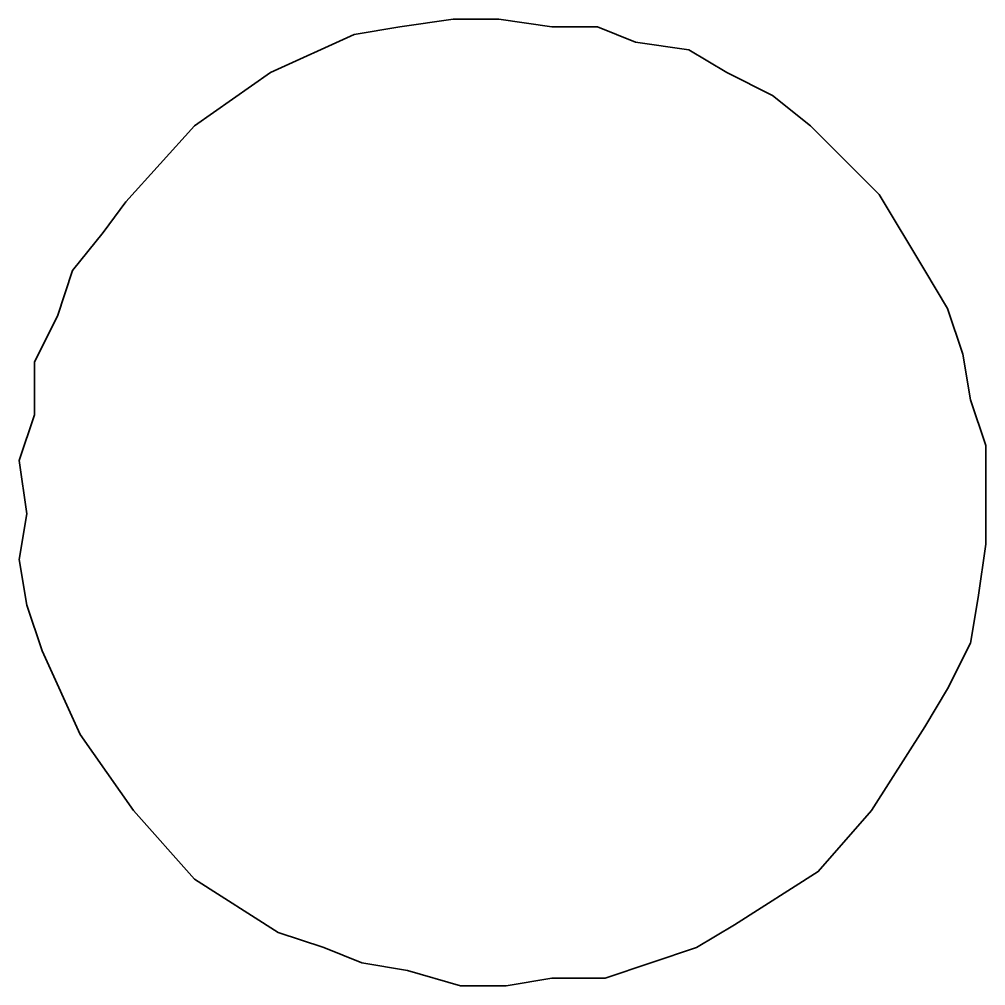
# Model space of a CAD drawing. Header units: centimetres. Extents: x -71 to 43, y 6 to 54.
# Drawn here: x 31.272 to 31.5895, y 25.2899 to 25.6074 of the extents above; entities that cross this region are included whole.
import ezdxf

# ---------------------------------------------------------------- set-up
doc = ezdxf.new("R2010")
doc.units = ezdxf.units.CM
doc.header["$MEASUREMENT"] = 0
doc.layers.add('Camada 1', color=7, linetype='Continuous')

msp = doc.modelspace()

# ---------------------------------------------------------------- linework, layer by layer
at = {"layer": 'Camada 1', "color": 240, "lineweight": 35}
msp.add_open_spline([(31.58948, 25.44989), (31.58948, 25.44989), (31.58948, 25.46739), (31.58948, 25.46739), (31.58948, 25.46739), (31.58948, 25.46739), (31.58448, 25.48239), (31.58448, 25.48239), (31.58448, 25.48239), (31.58448, 25.48239), (31.58197, 25.4974), (31.58197, 25.4974), (31.58197, 25.4974), (31.58197, 25.4974), (31.57698, 25.51239), (31.57698, 25.51239), (31.57698, 25.51239), (31.57698, 25.51239), (31.56948, 25.52489), (31.56948, 25.52489), (31.56948, 25.52489), (31.56948, 25.52489), (31.55448, 25.54989), (31.55448, 25.54989), (31.55448, 25.54989), (31.55448, 25.54989), (31.53198, 25.57239), (31.53198, 25.57239), (31.53198, 25.57239), (31.53198, 25.57239), (31.51948, 25.58239), (31.51948, 25.58239), (31.51948, 25.58239), (31.51948, 25.58239), (31.50448, 25.58989), (31.50448, 25.58989), (31.50448, 25.58989), (31.50448, 25.58989), (31.49198, 25.59739), (31.49198, 25.59739), (31.49198, 25.59739), (31.49198, 25.59739), (31.47448, 25.59989), (31.47448, 25.59989), (31.47448, 25.59989), (31.47448, 25.59989), (31.46197, 25.60489), (31.46197, 25.60489), (31.46197, 25.60489), (31.46197, 25.60489), (31.44698, 25.60489), (31.44698, 25.60489), (31.44698, 25.60489), (31.44698, 25.60489), (31.42948, 25.60739), (31.42948, 25.60739), (31.42948, 25.60739), (31.42948, 25.60739), (31.41448, 25.60739), (31.41448, 25.60739), (31.41448, 25.60739), (31.41448, 25.60739), (31.39698, 25.60489), (31.39698, 25.60489), (31.39698, 25.60489), (31.39698, 25.60489), (31.38197, 25.60239), (31.38197, 25.60239), (31.38197, 25.60239), (31.38197, 25.60239), (31.35448, 25.58989), (31.35448, 25.58989), (31.35448, 25.58989), (31.35448, 25.58989), (31.32948, 25.57239), (31.32948, 25.57239), (31.32948, 25.57239), (31.32948, 25.57239), (31.30698, 25.54739), (31.30698, 25.54739), (31.30698, 25.54739), (31.30698, 25.54739), (31.29948, 25.53739), (31.29948, 25.53739), (31.29948, 25.53739), (31.29948, 25.53739), (31.28948, 25.52489), (31.28948, 25.52489), (31.28948, 25.52489), (31.28948, 25.52489), (31.28447, 25.50989), (31.28447, 25.50989), (31.28447, 25.50989), (31.28447, 25.50989), (31.27698, 25.4949), (31.27698, 25.4949), (31.27698, 25.4949), (31.27698, 25.4949), (31.27698, 25.4774), (31.27698, 25.4774), (31.27698, 25.4774), (31.27698, 25.4774), (31.27198, 25.46239), (31.27198, 25.46239), (31.27198, 25.46239), (31.27198, 25.46239), (31.27448, 25.44489), (31.27448, 25.44489), (31.27448, 25.44489), (31.27448, 25.44489), (31.27198, 25.42989), (31.27198, 25.42989), (31.27198, 25.42989), (31.27198, 25.42989), (31.27448, 25.4149), (31.27448, 25.4149), (31.27448, 25.4149), (31.27448, 25.4149), (31.27948, 25.39989), (31.27948, 25.39989), (31.27948, 25.39989), (31.27948, 25.39989), (31.29198, 25.37239), (31.29198, 25.37239), (31.29198, 25.37239), (31.29198, 25.37239), (31.30948, 25.34739), (31.30948, 25.34739), (31.30948, 25.34739), (31.30948, 25.34739), (31.32948, 25.32489), (31.32948, 25.32489), (31.32948, 25.32489), (31.32948, 25.32489), (31.35698, 25.30739), (31.35698, 25.30739), (31.35698, 25.30739), (31.35698, 25.30739), (31.37198, 25.30239), (31.37198, 25.30239), (31.37198, 25.30239), (31.37198, 25.30239), (31.38448, 25.2974), (31.38448, 25.2974), (31.38448, 25.2974), (31.38448, 25.2974), (31.39948, 25.29489), (31.39948, 25.29489), (31.39948, 25.29489), (31.39948, 25.29489), (31.41698, 25.28989), (31.41698, 25.28989), (31.41698, 25.28989), (31.41698, 25.28989), (31.43198, 25.28989), (31.43198, 25.28989), (31.43198, 25.28989), (31.43198, 25.28989), (31.44698, 25.29239), (31.44698, 25.29239), (31.44698, 25.29239), (31.44698, 25.29239), (31.46448, 25.29239), (31.46448, 25.29239), (31.46448, 25.29239), (31.46448, 25.29239), (31.47948, 25.2974), (31.47948, 25.2974), (31.47948, 25.2974), (31.47948, 25.2974), (31.49448, 25.30239), (31.49448, 25.30239), (31.49448, 25.30239), (31.49448, 25.30239), (31.50698, 25.30989), (31.50698, 25.30989), (31.50698, 25.30989), (31.50698, 25.30989), (31.53448, 25.32739), (31.53448, 25.32739), (31.53448, 25.32739), (31.53448, 25.32739), (31.55198, 25.34739), (31.55198, 25.34739), (31.55198, 25.34739), (31.55198, 25.34739), (31.56948, 25.37489), (31.56948, 25.37489), (31.56948, 25.37489), (31.56948, 25.37489), (31.57698, 25.38739), (31.57698, 25.38739), (31.57698, 25.38739), (31.57698, 25.38739), (31.58448, 25.40239), (31.58448, 25.40239), (31.58448, 25.40239), (31.58448, 25.40239), (31.58698, 25.4174), (31.58698, 25.4174), (31.58698, 25.4174), (31.58698, 25.4174), (31.58948, 25.4349), (31.58948, 25.4349), (31.58948, 25.4349), (31.58948, 25.4349), (31.58948, 25.44989), (31.58948, 25.44989)], degree=3, knots=[0, 0, 0, 0, 0.018868, 0.018868, 0.018868, 0.018868, 0.037736, 0.037736, 0.037736, 0.037736, 0.056604, 0.056604, 0.056604, 0.056604, 0.075472, 0.075472, 0.075472, 0.075472, 0.09434, 0.09434, 0.09434, 0.09434, 0.113208, 0.113208, 0.113208, 0.113208, 0.132075, 0.132075, 0.132075, 0.132075, 0.150943, 0.150943, 0.150943, 0.150943, 0.169811, 0.169811, 0.169811, 0.169811, 0.188679, 0.188679, 0.188679, 0.188679, 0.207547, 0.207547, 0.207547, 0.207547, 0.226415, 0.226415, 0.226415, 0.226415, 0.245283, 0.245283, 0.245283, 0.245283, 0.264151, 0.264151, 0.264151, 0.264151, 0.283019, 0.283019, 0.283019, 0.283019, 0.301887, 0.301887, 0.301887, 0.301887, 0.320755, 0.320755, 0.320755, 0.320755, 0.339623, 0.339623, 0.339623, 0.339623, 0.358491, 0.358491, 0.358491, 0.358491, 0.377358, 0.377358, 0.377358, 0.377358, 0.396226, 0.396226, 0.396226, 0.396226, 0.415094, 0.415094, 0.415094, 0.415094, 0.433962, 0.433962, 0.433962, 0.433962, 0.45283, 0.45283, 0.45283, 0.45283, 0.471698, 0.471698, 0.471698, 0.471698, 0.490566, 0.490566, 0.490566, 0.490566, 0.509434, 0.509434, 0.509434, 0.509434, 0.528302, 0.528302, 0.528302, 0.528302, 0.54717, 0.54717, 0.54717, 0.54717, 0.566038, 0.566038, 0.566038, 0.566038, 0.584906, 0.584906, 0.584906, 0.584906, 0.603774, 0.603774, 0.603774, 0.603774, 0.622642, 0.622642, 0.622642, 0.622642, 0.641509, 0.641509, 0.641509, 0.641509, 0.660377, 0.660377, 0.660377, 0.660377, 0.679245, 0.679245, 0.679245, 0.679245, 0.698113, 0.698113, 0.698113, 0.698113, 0.716981, 0.716981, 0.716981, 0.716981, 0.735849, 0.735849, 0.735849, 0.735849, 0.754717, 0.754717, 0.754717, 0.754717, 0.773585, 0.773585, 0.773585, 0.773585, 0.792453, 0.792453, 0.792453, 0.792453, 0.811321, 0.811321, 0.811321, 0.811321, 0.830189, 0.830189, 0.830189, 0.830189, 0.849057, 0.849057, 0.849057, 0.849057, 0.867925, 0.867925, 0.867925, 0.867925, 0.886792, 0.886792, 0.886792, 0.886792, 0.90566, 0.90566, 0.90566, 0.90566, 0.924528, 0.924528, 0.924528, 0.924528, 0.943396, 0.943396, 0.943396, 0.943396, 0.962264, 0.962264, 0.962264, 0.962264, 1, 1, 1, 1], dxfattribs=at)

doc.saveas('drawing.dxf')
